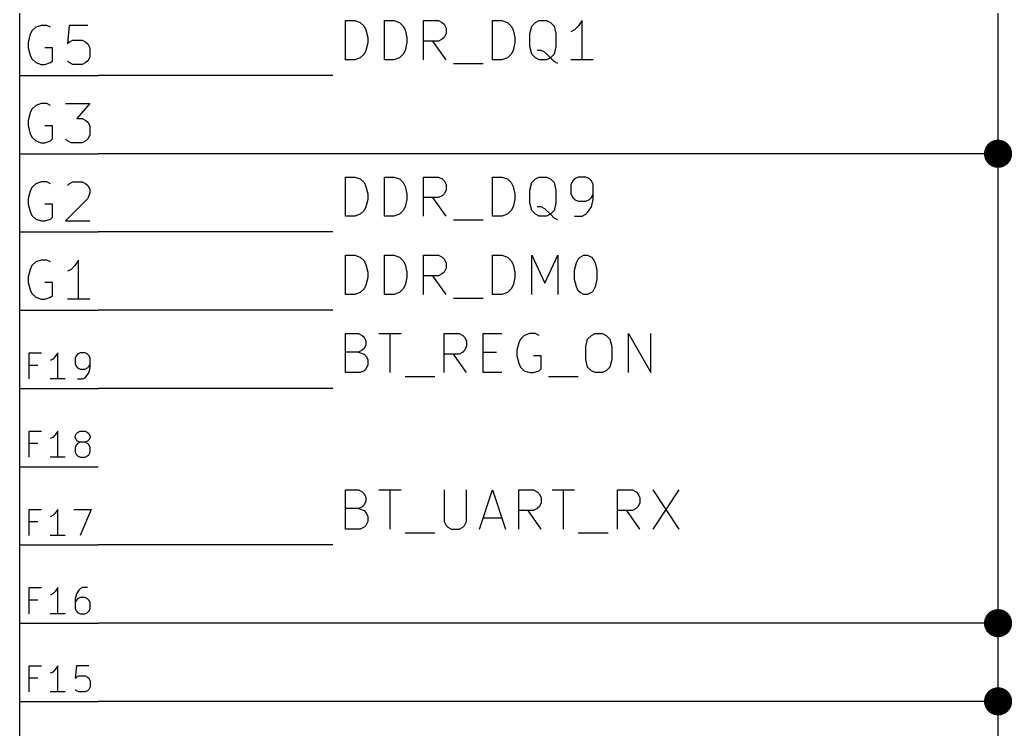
# Model space of a CAD drawing. Header units: millimetres. Extents: x 3 to 201, y -195 to -4.
# Drawn here: x 157.48 to 189.69, y -74.56 to -51.53 of the extents above; entities that cross this region are included whole.
import ezdxf

# ---------------------------------------------------------------- set-up
doc = ezdxf.new("R2010")
doc.units = ezdxf.units.MM
for name, color, linetype in [('LIGHTGREEN', 92, 'CONTINUOUS'), ('LIGHTRED', 12, 'CONTINUOUS'), ('RED', 14, 'CONTINUOUS'), ('REDSIX', 19, 'CONTINUOUS')]:
    doc.layers.add(name, color=color, linetype=linetype)

msp = doc.modelspace()

# ---------------------------------------------------------------- linework, layer by layer
at = {"layer": 'LIGHTGREEN', "linetype": 'CONTINUOUS'}
for p, q in [((189.23, -55.88), (189.23, -48.26)), ((167.64, -53.34), (160.02, -53.34)), ((189.23, -55.88), (160.02, -55.88)), ((189.23, -71.12), (189.23, -55.88)), ((167.64, -58.42), (160.02, -58.42)), ((167.64, -60.96), (160.02, -60.96)), ((167.64, -63.5), (160.02, -63.5)), ((167.64, -68.58), (160.02, -68.58)), ((189.23, -71.12), (160.02, -71.12)), ((189.23, -73.66), (189.23, -71.12)), ((189.23, -73.66), (160.02, -73.66)), ((189.23, -76.2), (189.23, -73.66))]:
    msp.add_line(p, q, dxfattribs=at)
at = {"layer": 'LIGHTGREEN', "const_width": 0.4572}
for points in [[(189.0014, -55.88, 1), (189.4586, -55.88, 1)], [(189.0014, -71.12, 1), (189.4586, -71.12, 1)], [(189.0014, -73.66, 1), (189.4586, -73.66, 1)]]:
    msp.add_lwpolyline(points, format="xyb", close=True, dxfattribs=at)
at = {"layer": 'LIGHTRED', "linetype": 'CONTINUOUS'}
for p, q in [((157.9941, -51.7718), (157.8731, -51.8928)), ((158.1755, -51.7113), (157.9941, -51.7718)), ((158.3569, -51.7113), (158.1755, -51.7113)), ((158.4779, -51.7718), (158.3569, -51.7113)), ((159.0826, -51.7113), (159.0222, -52.3161)), ((159.6874, -51.7113), (159.0826, -51.7113)), ((157.8126, -52.0137), (157.7522, -52.2556)), ((157.8731, -51.8928), (157.8126, -52.0137)), ((157.7522, -52.2556), (157.7522, -52.437)), ((157.7522, -52.437), (157.8126, -52.6789)), ((158.5383, -52.437), (158.2964, -52.437)), ((158.5383, -52.8604), (158.5383, -52.437)), ((159.0222, -52.3161), (159.0826, -52.2556)), ((159.0826, -52.2556), (159.2036, -52.1951)), ((159.2036, -52.1951), (159.506, -52.1951)), ((159.506, -52.1951), (159.6269, -52.2556)), ((159.6269, -52.2556), (159.6874, -52.3161)), ((159.6874, -52.3161), (159.7479, -52.437)), ((159.7479, -52.437), (159.7479, -52.7394)), ((157.8126, -52.6789), (157.8731, -52.7999)), ((157.8731, -52.7999), (157.9941, -52.9209)), ((159.7479, -52.7394), (159.6874, -52.8604)), ((157.9941, -52.9209), (158.1755, -52.9813)), ((158.1755, -52.9813), (158.2964, -52.9813)), ((158.2964, -52.9813), (158.4779, -52.9209)), ((158.4779, -52.9209), (158.5383, -52.8604)), ((159.0826, -52.9209), (159.0222, -52.8604)), ((159.2036, -52.9813), (159.0826, -52.9209)), ((159.506, -52.9813), (159.2036, -52.9813)), ((159.6269, -52.9209), (159.506, -52.9813)), ((159.6874, -52.8604), (159.6269, -52.9209)), ((157.9941, -54.3118), (157.8731, -54.4328)), ((158.1755, -54.2513), (157.9941, -54.3118)), ((158.3569, -54.2513), (158.1755, -54.2513)), ((158.4779, -54.3118), (158.3569, -54.2513)), ((158.9617, -54.2513), (159.7479, -54.2513)), ((159.7479, -54.2513), (159.3245, -54.7351)), ((157.8126, -54.5537), (157.7522, -54.7956)), ((157.8731, -54.4328), (157.8126, -54.5537)), ((159.3245, -54.7351), (159.506, -54.7351)), ((159.506, -54.7351), (159.6269, -54.7956)), ((157.7522, -54.7956), (157.7522, -54.977)), ((157.7522, -54.977), (157.8126, -55.2189)), ((158.5383, -54.977), (158.2964, -54.977)), ((158.5383, -55.4004), (158.5383, -54.977)), ((159.6269, -54.7956), (159.6874, -54.8561)), ((159.6874, -54.8561), (159.7479, -54.977)), ((159.7479, -54.977), (159.7479, -55.2794)), ((157.8126, -55.2189), (157.8731, -55.3399)), ((157.8731, -55.3399), (157.9941, -55.4609)), ((159.7479, -55.2794), (159.6874, -55.4004)), ((157.9941, -55.4609), (158.1755, -55.5213)), ((158.1755, -55.5213), (158.2964, -55.5213)), ((158.2964, -55.5213), (158.4779, -55.4609)), ((158.4779, -55.4609), (158.5383, -55.4004)), ((159.0222, -55.4609), (158.9617, -55.4004)), ((159.1431, -55.5213), (159.0222, -55.4609)), ((159.506, -55.5213), (159.1431, -55.5213)), ((159.6269, -55.4609), (159.506, -55.5213)), ((159.6874, -55.4004), (159.6269, -55.4609)), ((157.8731, -56.9728), (157.8126, -57.0937)), ((157.9941, -56.8518), (157.8731, -56.9728)), ((158.1755, -56.7913), (157.9941, -56.8518)), ((158.3569, -56.7913), (158.1755, -56.7913)), ((158.4779, -56.8518), (158.3569, -56.7913)), ((159.0222, -56.9123), (159.0826, -56.8518)), ((159.0826, -56.8518), (159.2036, -56.7913)), ((159.2036, -56.7913), (159.506, -56.7913)), ((159.506, -56.7913), (159.6269, -56.8518)), ((159.6269, -56.8518), (159.6874, -56.9123)), ((159.6874, -56.9123), (159.7479, -57.0332)), ((157.8126, -57.0937), (157.7522, -57.3356)), ((159.7479, -57.1542), (159.6874, -57.3356)), ((159.7479, -57.0332), (159.7479, -57.1542)), ((157.7522, -57.3356), (157.7522, -57.517)), ((157.7522, -57.517), (157.8126, -57.7589)), ((158.5383, -57.517), (158.2964, -57.517)), ((158.5383, -57.9404), (158.5383, -57.517)), ((159.6874, -57.3356), (158.9617, -58.0613)), ((157.8126, -57.7589), (157.8731, -57.8799)), ((157.8731, -57.8799), (157.9941, -58.0009)), ((158.4779, -58.0009), (158.5383, -57.9404)), ((157.9941, -58.0009), (158.1755, -58.0613)), ((158.1755, -58.0613), (158.2964, -58.0613)), ((158.2964, -58.0613), (158.4779, -58.0009)), ((158.9617, -58.0613), (159.7479, -58.0613)), ((157.8731, -59.5128), (157.8126, -59.6337)), ((157.9941, -59.3918), (157.8731, -59.5128)), ((158.1755, -59.3313), (157.9941, -59.3918)), ((158.3569, -59.3313), (158.1755, -59.3313)), ((158.4779, -59.3918), (158.3569, -59.3313)), ((159.2641, -59.5128), (159.1431, -59.6337)), ((159.385, -59.3313), (159.2641, -59.5128)), ((159.385, -60.6013), (159.385, -59.3313)), ((157.8126, -59.6337), (157.7522, -59.8756)), ((157.7522, -59.8756), (157.7522, -60.057)), ((159.1431, -59.6337), (159.0222, -59.6942)), ((157.7522, -60.057), (157.8126, -60.2989)), ((158.5383, -60.057), (158.2964, -60.057)), ((158.5383, -60.4804), (158.5383, -60.057)), ((157.8126, -60.2989), (157.8731, -60.4199)), ((157.8731, -60.4199), (157.9941, -60.5409)), ((157.9941, -60.5409), (158.1755, -60.6013)), ((158.2964, -60.6013), (158.4779, -60.5409)), ((158.4779, -60.5409), (158.5383, -60.4804)), ((158.1755, -60.6013), (158.2964, -60.6013)), ((159.7479, -60.6013), (159.0222, -60.6013)), ((157.7824, -63.1932), (157.7824, -62.3466)), ((157.7824, -62.3466), (158.1856, -62.3466)), ((158.6291, -62.4675), (158.5484, -62.5481)), ((158.7097, -62.3466), (158.6291, -62.4675)), ((158.7097, -63.1932), (158.7097, -62.3466)), ((159.3144, -62.4272), (159.2741, -62.5078)), ((159.3547, -62.3869), (159.3144, -62.4272)), ((159.4354, -62.3466), (159.3547, -62.3869)), ((159.5966, -62.3466), (159.4354, -62.3466)), ((159.6773, -62.3869), (159.5966, -62.3466)), ((159.7176, -62.4272), (159.6773, -62.3869)), ((159.7579, -62.5078), (159.7176, -62.4272)), ((158.0646, -62.7497), (157.7824, -62.7497)), ((158.5484, -62.5481), (158.4678, -62.5885)), ((159.2741, -62.5078), (159.2741, -62.7094)), ((159.2741, -62.7094), (159.3144, -62.79)), ((159.3144, -62.79), (159.3547, -62.8303)), ((159.6773, -62.8303), (159.7176, -62.79)), ((159.7176, -62.79), (159.7579, -62.7094)), ((159.7579, -62.8303), (159.7579, -62.5078)), ((159.3547, -62.8303), (159.4354, -62.8707)), ((159.4354, -62.8707), (159.5966, -62.8707)), ((159.5966, -62.8707), (159.6773, -62.8303)), ((159.5966, -63.1529), (159.6369, -63.1125)), ((159.6369, -63.1125), (159.7176, -62.9916)), ((159.7176, -62.9916), (159.7579, -62.8303)), ((158.9516, -63.1932), (158.4678, -63.1932)), ((159.3547, -63.1932), (159.516, -63.1932)), ((159.516, -63.1932), (159.5966, -63.1529)), ((157.7824, -65.7332), (157.7824, -64.8866)), ((157.7824, -64.8866), (158.1856, -64.8866)), ((158.6291, -65.0075), (158.5484, -65.0881)), ((158.7097, -64.8866), (158.6291, -65.0075)), ((158.7097, -65.7332), (158.7097, -64.8866)), ((159.2741, -65.0478), (159.3144, -64.9672)), ((159.2741, -65.0881), (159.2741, -65.0478)), ((159.3144, -64.9672), (159.3547, -64.9269)), ((159.3547, -64.9269), (159.4354, -64.8866)), ((159.4354, -64.8866), (159.5966, -64.8866)), ((159.5966, -64.8866), (159.6773, -64.9269)), ((159.6773, -64.9269), (159.7176, -64.9672)), ((159.7176, -64.9672), (159.7579, -65.0478)), ((159.7579, -65.0478), (159.7579, -65.0881)), ((158.0646, -65.2897), (157.7824, -65.2897)), ((158.5484, -65.0881), (158.4678, -65.1285)), ((159.3144, -65.1688), (159.2741, -65.0881)), ((159.3144, -65.33), (159.2741, -65.4107)), ((159.3547, -65.2091), (159.3144, -65.1688)), ((159.3547, -65.2897), (159.3144, -65.33)), ((159.4354, -65.2494), (159.3547, -65.2091)), ((159.4354, -65.2494), (159.3547, -65.2897)), ((159.5966, -65.2494), (159.4354, -65.2494)), ((159.6773, -65.2091), (159.5966, -65.2494)), ((159.6773, -65.2897), (159.5966, -65.2494)), ((159.7176, -65.1688), (159.6773, -65.2091)), ((159.7176, -65.33), (159.6773, -65.2897)), ((159.7579, -65.0881), (159.7176, -65.1688)), ((159.7579, -65.4107), (159.7176, -65.33)), ((159.2741, -65.4107), (159.2741, -65.5719)), ((159.2741, -65.5719), (159.3144, -65.6525)), ((159.3144, -65.6525), (159.3547, -65.6929)), ((159.3547, -65.6929), (159.4354, -65.7332)), ((159.5966, -65.7332), (159.6773, -65.6929)), ((159.6773, -65.6929), (159.7176, -65.6525)), ((159.7176, -65.6525), (159.7579, -65.5719)), ((159.7579, -65.5719), (159.7579, -65.4107)), ((158.9516, -65.7332), (158.4678, -65.7332)), ((159.4354, -65.7332), (159.5966, -65.7332)), ((157.7824, -68.2732), (157.7824, -67.4266)), ((157.7824, -67.4266), (158.1856, -67.4266)), ((158.5484, -67.6281), (158.4678, -67.6685)), ((158.6291, -67.5475), (158.5484, -67.6281)), ((158.7097, -67.4266), (158.6291, -67.5475)), ((158.7097, -68.2732), (158.7097, -67.4266)), ((159.2338, -67.4266), (159.7982, -67.4266)), ((159.7982, -67.4266), (159.4354, -68.2732)), ((158.0646, -67.8297), (157.7824, -67.8297)), ((158.9516, -68.2732), (158.4678, -68.2732)), ((157.7824, -70.8132), (157.7824, -69.9666)), ((157.7824, -69.9666), (158.1856, -69.9666)), ((158.5484, -70.1681), (158.4678, -70.2085)), ((158.6291, -70.0875), (158.5484, -70.1681)), ((158.7097, -69.9666), (158.6291, -70.0875)), ((158.7097, -70.8132), (158.7097, -69.9666)), ((159.3144, -70.1681), (159.2741, -70.3294)), ((159.3951, -70.0472), (159.3144, -70.1681)), ((159.4354, -70.0069), (159.3951, -70.0472)), ((159.516, -69.9666), (159.4354, -70.0069)), ((159.6773, -69.9666), (159.516, -69.9666)), ((158.0646, -70.3697), (157.7824, -70.3697)), ((159.2741, -70.3294), (159.2741, -70.6519)), ((159.3144, -70.3697), (159.2741, -70.4503)), ((159.3547, -70.3294), (159.3144, -70.3697)), ((159.4354, -70.2891), (159.3547, -70.3294)), ((159.5966, -70.2891), (159.4354, -70.2891)), ((159.6773, -70.3294), (159.5966, -70.2891)), ((159.7176, -70.3697), (159.6773, -70.3294)), ((159.7579, -70.4503), (159.7176, -70.3697)), ((159.7579, -70.6519), (159.7579, -70.4503)), ((158.9516, -70.8132), (158.4678, -70.8132)), ((159.2741, -70.6519), (159.3144, -70.7325)), ((159.3144, -70.7325), (159.3547, -70.7729)), ((159.3547, -70.7729), (159.4354, -70.8132)), ((159.4354, -70.8132), (159.5966, -70.8132)), ((159.5966, -70.8132), (159.6773, -70.7729)), ((159.6773, -70.7729), (159.7176, -70.7325)), ((159.7176, -70.7325), (159.7579, -70.6519)), ((157.7824, -73.3532), (157.7824, -72.5066)), ((157.7824, -72.5066), (158.1856, -72.5066)), ((158.5484, -72.7081), (158.4678, -72.7485)), ((158.6291, -72.6275), (158.5484, -72.7081)), ((158.7097, -72.5066), (158.6291, -72.6275)), ((158.7097, -73.3532), (158.7097, -72.5066)), ((159.3144, -72.5066), (159.2741, -72.9097)), ((159.7176, -72.5066), (159.3144, -72.5066)), ((158.0646, -72.9097), (157.7824, -72.9097)), ((159.2741, -72.9097), (159.3144, -72.8694)), ((159.3144, -72.8694), (159.3951, -72.8291)), ((159.3951, -72.8291), (159.5966, -72.8291)), ((159.5966, -72.8291), (159.6773, -72.8694)), ((159.6773, -72.8694), (159.7176, -72.9097)), ((159.7176, -72.9097), (159.7579, -72.9903)), ((159.7579, -72.9903), (159.7579, -73.1919)), ((158.9516, -73.3532), (158.4678, -73.3532)), ((159.3144, -73.3129), (159.2741, -73.2725)), ((159.3951, -73.3532), (159.3144, -73.3129)), ((159.5966, -73.3532), (159.3951, -73.3532)), ((159.6773, -73.3129), (159.5966, -73.3532)), ((159.7176, -73.2725), (159.6773, -73.3129)), ((159.7579, -73.1919), (159.7176, -73.2725))]:
    msp.add_line(p, q, dxfattribs=at)
at = {"layer": 'RED', "linetype": 'CONTINUOUS'}
for p, q in [((157.48, -147.32), (157.48, -5.08)), ((157.48, -53.34), (160.02, -53.34)), ((157.48, -55.88), (160.02, -55.88)), ((157.48, -58.42), (160.02, -58.42)), ((157.48, -60.96), (160.02, -60.96)), ((157.48, -63.5), (160.02, -63.5)), ((157.48, -66.04), (160.02, -66.04)), ((157.48, -68.58), (160.02, -68.58)), ((157.48, -71.12), (160.02, -71.12)), ((157.48, -73.66), (160.02, -73.66))]:
    msp.add_line(p, q, dxfattribs=at)
at = {"layer": 'REDSIX', "linetype": 'CONTINUOUS'}
for p, q in [((168.0467, -52.8269), (168.0467, -51.5569)), ((168.0467, -51.5569), (168.3491, -51.5569)), ((168.3491, -51.5569), (168.5305, -51.6174)), ((168.5305, -51.6174), (168.6515, -51.7384)), ((168.6515, -51.7384), (168.712, -51.8593)), ((169.3167, -52.8269), (169.3167, -51.5569)), ((169.3167, -51.5569), (169.6191, -51.5569)), ((169.6191, -51.5569), (169.8005, -51.6174)), ((169.8005, -51.6174), (169.9215, -51.7384)), ((169.9215, -51.7384), (169.982, -51.8593)), ((170.5867, -52.8269), (170.5867, -51.5569)), ((170.5867, -51.5569), (171.0705, -51.5569)), ((171.0705, -51.5569), (171.1915, -51.6174)), ((171.1915, -51.6174), (171.252, -51.6779)), ((171.252, -51.6779), (171.3124, -51.7988)), ((171.3124, -51.7988), (171.3124, -51.9803)), ((172.8243, -52.8269), (172.8243, -51.5569)), ((172.8243, -51.5569), (173.1267, -51.5569)), ((173.1267, -51.5569), (173.3081, -51.6174)), ((173.3081, -51.6174), (173.4291, -51.7384)), ((173.4291, -51.7384), (173.4896, -51.8593)), ((174.0339, -51.9803), (174.0943, -51.7384)), ((174.0943, -51.7384), (174.2153, -51.6174)), ((174.2153, -51.6174), (174.3362, -51.5569)), ((174.3362, -51.5569), (174.5781, -51.5569)), ((174.5781, -51.5569), (174.6991, -51.6174)), ((174.6991, -51.6174), (174.82, -51.7384)), ((174.82, -51.7384), (174.8805, -51.9803)), ((175.6063, -51.7384), (175.4853, -51.8593)), ((175.7272, -51.5569), (175.6063, -51.7384)), ((175.7272, -52.8269), (175.7272, -51.5569)), ((168.712, -51.8593), (168.7724, -52.1012)), ((168.7724, -52.1012), (168.7724, -52.2826)), ((169.982, -51.8593), (170.0424, -52.1012)), ((170.0424, -52.1012), (170.0424, -52.2826)), ((171.1915, -52.1617), (171.0705, -52.2222)), ((171.252, -52.1012), (171.1915, -52.1617)), ((171.3124, -51.9803), (171.252, -52.1012)), ((173.4896, -51.8593), (173.55, -52.1012)), ((173.55, -52.1012), (173.55, -52.2826)), ((174.0339, -52.4036), (174.0339, -51.9803)), ((174.8805, -51.9803), (174.8805, -52.4036)), ((175.4853, -51.8593), (175.3644, -51.9198)), ((168.7724, -52.2826), (168.712, -52.5245)), ((170.0424, -52.2826), (169.982, -52.5245)), ((171.0705, -52.2222), (170.5867, -52.2222)), ((171.3124, -52.8269), (170.8891, -52.2222)), ((173.55, -52.2826), (173.4896, -52.5245)), ((174.0943, -52.6455), (174.0339, -52.4036)), ((174.8805, -52.4036), (174.82, -52.6455)), ((168.5305, -52.7665), (168.3491, -52.8269)), ((168.6515, -52.6455), (168.5305, -52.7665)), ((168.712, -52.5245), (168.6515, -52.6455)), ((169.8005, -52.7665), (169.6191, -52.8269)), ((169.9215, -52.6455), (169.8005, -52.7665)), ((169.982, -52.5245), (169.9215, -52.6455)), ((173.3081, -52.7665), (173.1267, -52.8269)), ((173.4291, -52.6455), (173.3081, -52.7665)), ((173.4896, -52.5245), (173.4291, -52.6455)), ((174.2153, -52.7665), (174.0943, -52.6455)), ((174.3362, -52.8269), (174.2153, -52.7665)), ((174.3967, -52.5245), (174.2758, -52.5245)), ((174.5177, -52.585), (174.3967, -52.5245)), ((174.6991, -52.7665), (174.5177, -52.585)), ((174.6991, -52.7665), (174.5781, -52.8269)), ((174.82, -52.6455), (174.6991, -52.7665)), ((174.82, -52.8874), (174.6991, -52.7665)), ((168.3491, -52.8269), (168.0467, -52.8269)), ((169.6191, -52.8269), (169.3167, -52.8269)), ((171.5544, -52.9479), (172.522, -52.9479)), ((173.1267, -52.8269), (172.8243, -52.8269)), ((174.5781, -52.8269), (174.3362, -52.8269)), ((174.941, -52.9479), (174.82, -52.8874)), ((176.0901, -52.8269), (175.3644, -52.8269)), ((168.0467, -57.9069), (168.0467, -56.6369)), ((168.0467, -56.6369), (168.3491, -56.6369)), ((168.3491, -56.6369), (168.5305, -56.6974)), ((169.3167, -57.9069), (169.3167, -56.6369)), ((169.3167, -56.6369), (169.6191, -56.6369)), ((169.6191, -56.6369), (169.8005, -56.6974)), ((170.5867, -57.9069), (170.5867, -56.6369)), ((170.5867, -56.6369), (171.0705, -56.6369)), ((171.0705, -56.6369), (171.1915, -56.6974)), ((172.8243, -57.9069), (172.8243, -56.6369)), ((172.8243, -56.6369), (173.1267, -56.6369)), ((173.1267, -56.6369), (173.3081, -56.6974)), ((174.2153, -56.6974), (174.3362, -56.6369)), ((174.3362, -56.6369), (174.5781, -56.6369)), ((174.5781, -56.6369), (174.6991, -56.6974)), ((175.6063, -56.6369), (175.4853, -56.6974)), ((175.8482, -56.6369), (175.6063, -56.6369)), ((175.9691, -56.6974), (175.8482, -56.6369)), ((168.5305, -56.6974), (168.6515, -56.8184)), ((168.6515, -56.8184), (168.712, -56.9393)), ((168.712, -56.9393), (168.7724, -57.1812)), ((169.8005, -56.6974), (169.9215, -56.8184)), ((169.9215, -56.8184), (169.982, -56.9393)), ((169.982, -56.9393), (170.0424, -57.1812)), ((171.1915, -56.6974), (171.252, -56.7579)), ((171.252, -56.7579), (171.3124, -56.8788)), ((171.3124, -56.8788), (171.3124, -57.0603)), ((173.3081, -56.6974), (173.4291, -56.8184)), ((173.4291, -56.8184), (173.4896, -56.9393)), ((173.4896, -56.9393), (173.55, -57.1812)), ((174.0339, -57.0603), (174.0943, -56.8184)), ((174.0943, -56.8184), (174.2153, -56.6974)), ((174.6991, -56.6974), (174.82, -56.8184)), ((174.82, -56.8184), (174.8805, -57.0603)), ((175.4248, -56.7579), (175.3644, -56.8788)), ((175.3644, -56.8788), (175.3644, -57.1812)), ((175.4853, -56.6974), (175.4248, -56.7579)), ((176.0296, -56.7579), (175.9691, -56.6974)), ((176.0901, -56.8788), (176.0296, -56.7579)), ((176.0901, -57.3626), (176.0901, -56.8788)), ((168.7724, -57.1812), (168.7724, -57.3626)), ((170.0424, -57.1812), (170.0424, -57.3626)), ((171.0705, -57.3022), (170.5867, -57.3022)), ((171.3124, -57.9069), (170.8891, -57.3022)), ((171.1915, -57.2417), (171.0705, -57.3022)), ((171.252, -57.1812), (171.1915, -57.2417)), ((171.3124, -57.0603), (171.252, -57.1812)), ((173.55, -57.1812), (173.55, -57.3626)), ((174.0339, -57.4836), (174.0339, -57.0603)), ((174.8805, -57.0603), (174.8805, -57.4836)), ((175.3644, -57.1812), (175.4248, -57.3022)), ((175.4248, -57.3022), (175.4853, -57.3626)), ((175.9691, -57.3626), (176.0296, -57.3022)), ((176.0296, -57.3022), (176.0901, -57.1812)), ((168.712, -57.6045), (168.6515, -57.7255)), ((168.7724, -57.3626), (168.712, -57.6045)), ((169.982, -57.6045), (169.9215, -57.7255)), ((170.0424, -57.3626), (169.982, -57.6045)), ((173.4896, -57.6045), (173.4291, -57.7255)), ((173.55, -57.3626), (173.4896, -57.6045)), ((174.0943, -57.7255), (174.0339, -57.4836)), ((174.3967, -57.6045), (174.2758, -57.6045)), ((174.5177, -57.665), (174.3967, -57.6045)), ((174.8805, -57.4836), (174.82, -57.7255)), ((175.4853, -57.3626), (175.6063, -57.4231)), ((175.6063, -57.4231), (175.8482, -57.4231)), ((175.8482, -57.4231), (175.9691, -57.3626)), ((175.9086, -57.786), (176.0296, -57.6045)), ((176.0296, -57.6045), (176.0901, -57.3626)), ((168.3491, -57.9069), (168.0467, -57.9069)), ((168.5305, -57.8465), (168.3491, -57.9069)), ((168.6515, -57.7255), (168.5305, -57.8465)), ((169.6191, -57.9069), (169.3167, -57.9069)), ((169.8005, -57.8465), (169.6191, -57.9069)), ((169.9215, -57.7255), (169.8005, -57.8465)), ((173.1267, -57.9069), (172.8243, -57.9069)), ((173.3081, -57.8465), (173.1267, -57.9069)), ((173.4291, -57.7255), (173.3081, -57.8465)), ((174.2153, -57.8465), (174.0943, -57.7255)), ((174.3362, -57.9069), (174.2153, -57.8465)), ((174.5781, -57.9069), (174.3362, -57.9069)), ((174.6991, -57.8465), (174.5177, -57.665)), ((174.6991, -57.8465), (174.5781, -57.9069)), ((174.82, -57.7255), (174.6991, -57.8465)), ((174.82, -57.9674), (174.6991, -57.8465)), ((174.941, -58.0279), (174.82, -57.9674)), ((175.4853, -57.9069), (175.7272, -57.9069)), ((175.7272, -57.9069), (175.8482, -57.8465)), ((175.8482, -57.8465), (175.9086, -57.786)), ((171.5544, -58.0279), (172.522, -58.0279)), ((168.0467, -60.4469), (168.0467, -59.1769)), ((168.0467, -59.1769), (168.3491, -59.1769)), ((168.3491, -59.1769), (168.5305, -59.2374)), ((168.5305, -59.2374), (168.6515, -59.3584)), ((169.3167, -60.4469), (169.3167, -59.1769)), ((169.3167, -59.1769), (169.6191, -59.1769)), ((169.6191, -59.1769), (169.8005, -59.2374)), ((169.8005, -59.2374), (169.9215, -59.3584)), ((170.5867, -60.4469), (170.5867, -59.1769)), ((170.5867, -59.1769), (171.0705, -59.1769)), ((171.0705, -59.1769), (171.1915, -59.2374)), ((171.1915, -59.2374), (171.252, -59.2979)), ((172.8243, -60.4469), (172.8243, -59.1769)), ((172.8243, -59.1769), (173.1267, -59.1769)), ((173.1267, -59.1769), (173.3081, -59.2374)), ((173.3081, -59.2374), (173.4291, -59.3584)), ((174.0943, -60.4469), (174.0943, -59.1769)), ((174.0943, -59.1769), (174.5177, -60.0841)), ((174.5177, -60.0841), (174.941, -59.1769)), ((174.941, -59.1769), (174.941, -60.4469)), ((175.6062, -59.2979), (175.6667, -59.2374)), ((175.6667, -59.2374), (175.7876, -59.1769)), ((175.7876, -59.1769), (175.9086, -59.1769)), ((175.9086, -59.1769), (176.0295, -59.2374)), ((176.0295, -59.2374), (176.09, -59.2979)), ((168.6515, -59.3584), (168.712, -59.4793)), ((168.712, -59.4793), (168.7724, -59.7212)), ((169.9215, -59.3584), (169.982, -59.4793)), ((169.982, -59.4793), (170.0424, -59.7212)), ((171.252, -59.2979), (171.3124, -59.4188)), ((171.3124, -59.4188), (171.3124, -59.6003)), ((173.4291, -59.3584), (173.4896, -59.4793)), ((173.4896, -59.4793), (173.55, -59.7212)), ((175.4853, -59.6607), (175.5457, -59.4188)), ((175.5457, -59.4188), (175.6062, -59.2979)), ((176.09, -59.2979), (176.1505, -59.4188)), ((176.1505, -59.4188), (176.211, -59.6607)), ((168.7724, -59.9026), (168.712, -60.1445)), ((168.7724, -59.7212), (168.7724, -59.9026)), ((170.0424, -59.9026), (169.982, -60.1445)), ((170.0424, -59.7212), (170.0424, -59.9026)), ((171.0705, -59.8422), (170.5867, -59.8422)), ((171.3124, -60.4469), (170.8891, -59.8422)), ((171.1915, -59.7817), (171.0705, -59.8422)), ((171.252, -59.7212), (171.1915, -59.7817)), ((171.3124, -59.6003), (171.252, -59.7212)), ((173.55, -59.9026), (173.4896, -60.1445)), ((173.55, -59.7212), (173.55, -59.9026)), ((175.4853, -59.9631), (175.4853, -59.6607)), ((176.211, -59.6607), (176.211, -59.9631)), ((168.712, -60.1445), (168.6515, -60.2655)), ((169.982, -60.1445), (169.9215, -60.2655)), ((173.4896, -60.1445), (173.4291, -60.2655)), ((175.5457, -60.205), (175.4853, -59.9631)), ((175.6062, -60.326), (175.5457, -60.205)), ((176.1505, -60.205), (176.09, -60.326)), ((176.211, -59.9631), (176.1505, -60.205)), ((168.3491, -60.4469), (168.0467, -60.4469)), ((168.5305, -60.3865), (168.3491, -60.4469)), ((168.6515, -60.2655), (168.5305, -60.3865)), ((169.6191, -60.4469), (169.3167, -60.4469)), ((169.8005, -60.3865), (169.6191, -60.4469)), ((169.9215, -60.2655), (169.8005, -60.3865)), ((173.1267, -60.4469), (172.8243, -60.4469)), ((173.3081, -60.3865), (173.1267, -60.4469)), ((173.4291, -60.2655), (173.3081, -60.3865)), ((175.6667, -60.3865), (175.6062, -60.326)), ((175.7876, -60.4469), (175.6667, -60.3865)), ((175.9086, -60.4469), (175.7876, -60.4469)), ((176.0295, -60.3865), (175.9086, -60.4469)), ((176.09, -60.326), (176.0295, -60.3865)), ((171.5544, -60.5679), (172.522, -60.5679)), ((168.0467, -62.9869), (168.0467, -61.7169)), ((168.0467, -61.7169), (168.4701, -61.7169)), ((168.4701, -61.7169), (168.591, -61.7774)), ((168.591, -61.7774), (168.6515, -61.8379)), ((169.1353, -61.7169), (169.861, -61.7169)), ((169.4982, -62.9869), (169.4982, -61.7169)), ((171.2519, -62.9869), (171.2519, -61.7169)), ((171.2519, -61.7169), (171.7357, -61.7169)), ((171.7357, -61.7169), (171.8567, -61.7774)), ((171.8567, -61.7774), (171.9172, -61.8379)), ((172.5219, -62.9869), (172.5219, -61.7169)), ((172.5219, -61.7169), (173.1267, -61.7169)), ((173.8524, -61.7774), (173.7314, -61.8984)), ((174.0338, -61.7169), (173.8524, -61.7774)), ((174.2152, -61.7169), (174.0338, -61.7169)), ((174.3362, -61.7774), (174.2152, -61.7169)), ((175.9085, -61.8984), (176.0295, -61.7774)), ((176.0295, -61.7774), (176.1504, -61.7169)), ((176.1504, -61.7169), (176.3923, -61.7169)), ((176.3923, -61.7169), (176.5133, -61.7774)), ((176.5133, -61.7774), (176.6342, -61.8984)), ((177.239, -62.9869), (177.239, -61.7169)), ((177.239, -61.7169), (177.9647, -62.9869)), ((177.9647, -62.9869), (177.9647, -61.7169)), ((168.6515, -61.8379), (168.712, -61.9588)), ((168.712, -62.0798), (168.6515, -62.2007)), ((168.712, -61.9588), (168.712, -62.0798)), ((171.9172, -61.8379), (171.9776, -61.9588)), ((171.9776, -62.1403), (171.9172, -62.2612)), ((171.9776, -61.9588), (171.9776, -62.1403)), ((173.6709, -62.0193), (173.6105, -62.2612)), ((173.7314, -61.8984), (173.6709, -62.0193)), ((175.8481, -62.1403), (175.9085, -61.8984)), ((175.8481, -62.5636), (175.8481, -62.1403)), ((176.6342, -61.8984), (176.6947, -62.1403)), ((176.6947, -62.1403), (176.6947, -62.5636)), ((168.4701, -62.3217), (168.0467, -62.3217)), ((168.591, -62.2612), (168.4701, -62.3217)), ((168.4701, -62.3217), (168.6515, -62.3822)), ((168.6515, -62.2007), (168.591, -62.2612)), ((168.6515, -62.3822), (168.712, -62.4426)), ((168.712, -62.4426), (168.7724, -62.5636)), ((171.7357, -62.3822), (171.2519, -62.3822)), ((171.9776, -62.9869), (171.5543, -62.3822)), ((171.8567, -62.3217), (171.7357, -62.3822)), ((171.9172, -62.2612), (171.8567, -62.3217)), ((172.5219, -62.3217), (172.9453, -62.3217)), ((173.6105, -62.2612), (173.6105, -62.4426)), ((173.6105, -62.4426), (173.6709, -62.6845)), ((174.3966, -62.4426), (174.1547, -62.4426)), ((174.3966, -62.866), (174.3966, -62.4426)), ((168.7724, -62.745), (168.712, -62.866)), ((168.7724, -62.5636), (168.7724, -62.745)), ((173.6709, -62.6845), (173.7314, -62.8055)), ((175.9085, -62.8055), (175.8481, -62.5636)), ((176.6947, -62.5636), (176.6342, -62.8055)), ((168.5305, -62.9869), (168.0467, -62.9869)), ((168.6515, -62.9265), (168.5305, -62.9869)), ((168.712, -62.866), (168.6515, -62.9265)), ((169.982, -63.1079), (170.9496, -63.1079)), ((173.1267, -62.9869), (172.5219, -62.9869)), ((173.7314, -62.8055), (173.8524, -62.9265)), ((173.8524, -62.9265), (174.0338, -62.9869)), ((174.0338, -62.9869), (174.1547, -62.9869)), ((174.1547, -62.9869), (174.3362, -62.9265)), ((174.3362, -62.9265), (174.3966, -62.866)), ((174.6386, -63.1079), (175.6062, -63.1079)), ((176.0295, -62.9265), (175.9085, -62.8055)), ((176.1504, -62.9869), (176.0295, -62.9265)), ((176.3923, -62.9869), (176.1504, -62.9869)), ((176.5133, -62.9265), (176.3923, -62.9869)), ((176.6342, -62.8055), (176.5133, -62.9265)), ((168.0467, -68.0669), (168.0467, -66.7969)), ((168.0467, -66.7969), (168.4701, -66.7969)), ((168.4701, -66.7969), (168.591, -66.8574)), ((168.591, -66.8574), (168.6515, -66.9179)), ((168.6515, -66.9179), (168.712, -67.0388)), ((169.1353, -66.7969), (169.861, -66.7969)), ((169.4982, -68.0669), (169.4982, -66.7969)), ((171.2519, -66.7969), (171.2519, -67.825)), ((171.9776, -67.825), (171.9776, -66.7969)), ((172.401, -68.0669), (172.8243, -66.7969)), ((172.8243, -66.7969), (173.2477, -68.0669)), ((173.671, -68.0669), (173.671, -66.7969)), ((173.671, -66.7969), (174.1548, -66.7969)), ((174.1548, -66.7969), (174.2758, -66.8574)), ((174.2758, -66.8574), (174.3363, -66.9179)), ((174.3363, -66.9179), (174.3967, -67.0388)), ((174.7596, -66.7969), (175.4853, -66.7969)), ((175.1225, -68.0669), (175.1225, -66.7969)), ((176.8762, -68.0669), (176.8762, -66.7969)), ((176.8762, -66.7969), (177.36, -66.7969)), ((177.36, -66.7969), (177.481, -66.8574)), ((177.481, -66.8574), (177.5415, -66.9179)), ((177.5415, -66.9179), (177.6019, -67.0388)), ((178.0253, -66.7969), (178.8719, -68.0669)), ((178.8719, -66.7969), (178.0253, -68.0669)), ((168.6515, -67.2807), (168.591, -67.3412)), ((168.712, -67.1598), (168.6515, -67.2807)), ((168.712, -67.0388), (168.712, -67.1598)), ((174.3967, -67.2203), (174.3363, -67.3412)), ((174.3967, -67.0388), (174.3967, -67.2203)), ((177.6019, -67.2203), (177.5415, -67.3412)), ((177.6019, -67.0388), (177.6019, -67.2203)), ((168.4701, -67.4017), (168.0467, -67.4017)), ((168.591, -67.3412), (168.4701, -67.4017)), ((168.4701, -67.4017), (168.6515, -67.4622)), ((168.6515, -67.4622), (168.712, -67.5226)), ((168.712, -67.5226), (168.7724, -67.6436)), ((174.1548, -67.4622), (173.671, -67.4622)), ((174.3967, -68.0669), (173.9734, -67.4622)), ((174.2758, -67.4017), (174.1548, -67.4622)), ((174.3363, -67.3412), (174.2758, -67.4017)), ((177.36, -67.4622), (176.8762, -67.4622)), ((177.6019, -68.0669), (177.1786, -67.4622)), ((177.481, -67.4017), (177.36, -67.4622)), ((177.5415, -67.3412), (177.481, -67.4017)), ((168.712, -67.946), (168.6515, -68.0065)), ((168.7724, -67.825), (168.712, -67.946)), ((168.7724, -67.6436), (168.7724, -67.825)), ((171.2519, -67.825), (171.3124, -67.946)), ((171.3124, -67.946), (171.3729, -68.0065)), ((171.8567, -68.0065), (171.9172, -67.946)), ((171.9172, -67.946), (171.9776, -67.825)), ((172.522, -67.7041), (173.1267, -67.7041)), ((168.5305, -68.0669), (168.0467, -68.0669)), ((168.6515, -68.0065), (168.5305, -68.0669)), ((169.982, -68.1879), (170.9496, -68.1879)), ((171.3729, -68.0065), (171.4938, -68.0669)), ((171.4938, -68.0669), (171.7357, -68.0669)), ((171.7357, -68.0669), (171.8567, -68.0065)), ((175.6063, -68.1879), (176.5739, -68.1879))]:
    msp.add_line(p, q, dxfattribs=at)

doc.saveas('drawing.dxf')
